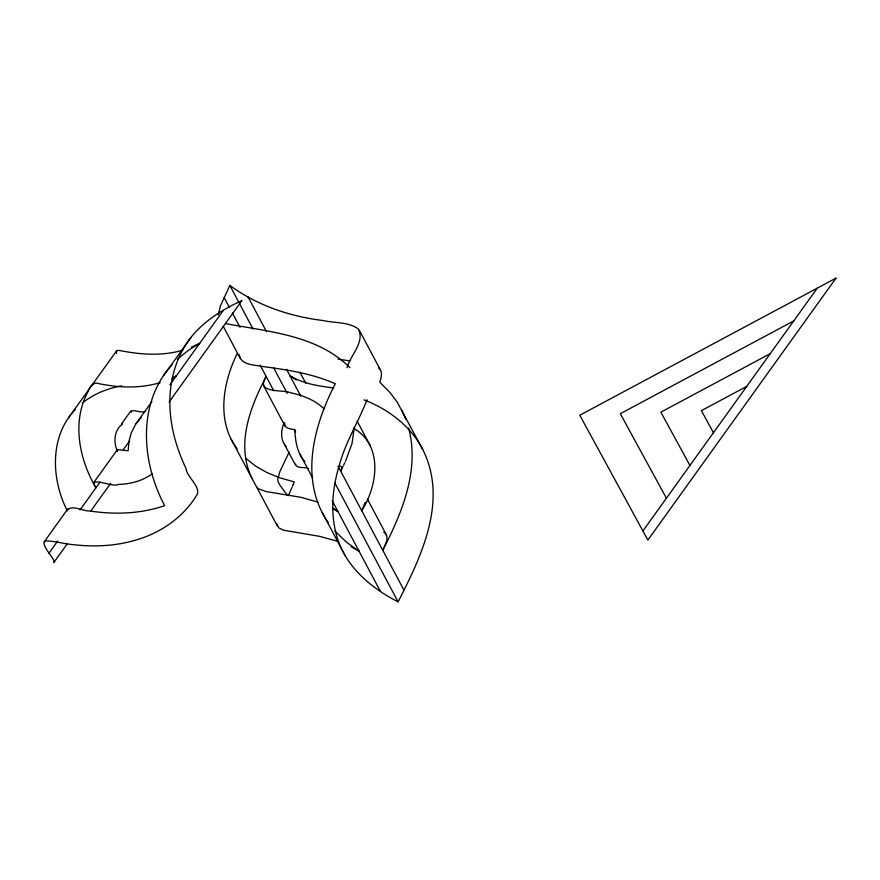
<?xml version="1.0" encoding="UTF-8"?>
<svg xmlns="http://www.w3.org/2000/svg" width="880" height="880" viewBox="0 0 880 880"><rect width="100%" height="100%" fill="white"/><g stroke="black" fill="none" stroke-linecap="round" stroke-linejoin="round"><path stroke-width="1.32" d="M354.211 428.087L351.978 443.707L345.499 461.241M218.295 314.897L220.363 306.02L229.834 285.417C257.07 305.437 289.663 316.448 322.96 320.507C334.543 323.246 348.282 321.629 358.303 328.966C365.288 341.957 350.141 355.685 346.962 367.763M284.658 422.873C283.547 428.406 290.675 428.989 294.536 429.594M295.559 464.178C296.56 469.205 304.92 466.444 308.561 468.633M169.125 401.973L241.967 300.542C218.009 311.487 194.359 327.074 182.061 351.164C172.469 369.083 168.839 389.807 170.115 410.003C171.347 430.32 177.254 450.153 186.01 468.468C186.373 476.619 202.378 487.861 196.46 495.583C183.106 517.44 160.655 532.851 136.246 539.968C115.951 546.051 94.369 547.107 73.392 544.665C64.141 543.939 55.11 541.101 45.837 540.837C38.434 543.411 56.837 560.549 53.845 562.474L67.452 543.532M152.515 473.594C142.659 480.953 130.24 484.22 118.063 484.418C113.938 488.136 88.759 475.574 95.26 486.684M145.574 411.202C142.714 414.04 130.504 408.023 131.351 412.236M366.982 399.74C358.974 420.871 346.577 440.176 340.263 462.022C333.322 483.769 330.198 507.276 335.203 529.793C341.649 563.079 369.072 587.191 398.09 601.854C420.981 557.172 447.04 503.052 424.49 453.145C413.083 427.746 389.521 409.706 364.023 399.85M365.244 502.227L361.724 510.73C377.762 485.793 383.372 444.939 353.364 428.175M239.338 354.915C240.845 365.2 254.045 364.705 262.086 366.454C286.99 369.732 312.202 373.483 335.324 383.801C313.423 425.667 298.991 480.744 328.35 522.72M293.084 484.715L294.195 481.877L279.917 477.851L267.179 472.659L255.838 466.246L245.718 458.304M284.141 422.719C280.742 430.43 280.17 440.572 286.528 446.974M292.952 485.045L292.556 486.024M292.083 487.157L288.277 495.759M237.182 353.54C222.882 382.701 216.161 421.256 237.215 448.888M289.102 452.254L279.95 471.449L277.75 479.226L278.091 481.8L279.928 485.21L287.276 495.22M344.861 462.605L343.673 465.069M343.134 466.18C336.963 476.916 344.96 467.148 340.109 466.081M182.721 350.174C162.426 356.224 140.91 354.651 120.406 350.669C118.371 349.844 114.972 350.801 116.611 353.441M170.973 365.937C136.906 404.415 141.779 462.803 164.67 505.648C140.811 513.865 114.972 514.767 90.167 511.038C83.127 511.401 72.259 504.438 67.529 510.114M141.306 417.23L135.674 424.204L131.483 432.366L128.986 441.221L128.117 450.791L117.403 449.603L93.687 482.647M75.526 409.277C49.379 436.018 51.106 479.303 67.32 510.851M68.728 417.516L116.479 351.032M121.583 423.841L130.933 410.806M44.077 542.025L68.035 508.585M48.873 553.344L57.662 541.101M80.058 509.916L100.056 482.075M123.255 449.779L129.657 440.869M169.928 384.78L223.234 310.563M90.673 511.203L110.682 483.34M642.906 530.948L817.267 288.167M163.537 375.617L191.191 337.183M136.114 423.544L151.954 401.522M171.479 365.365L171.996 364.793M117.37 449.636L117.48 451.363M177.342 359.337L177.892 358.82M178.453 358.292L189.233 349.701L199.716 343.31L191.378 347.193M82.291 403.084C93.588 393.965 107.459 388.377 121.693 385.88M122.639 423.918C114.136 429.935 113.245 442.079 117.359 450.956M172.051 378.543L176.209 376.046L172.744 377.795M793.749 320.903L620.312 413.699L666.413 498.201M770.231 353.65L660.858 412.17L689.931 465.465M746.724 386.386L701.393 410.641L713.449 432.718M160.149 382.635C145.299 387.09 129.514 387.871 114.169 386.089C109.23 385.528 104.335 384.659 99.44 383.801C93.313 381.15 89.804 386.76 87.78 392.029C71.599 422.389 79.365 459.426 95.898 487.861M350.075 360.921L338.107 359.183M294.789 429.638C295.24 440.011 296.945 453.134 304.92 461.703M333.718 388.025C318.67 385.968 303.039 383.856 289.905 375.65L296.263 379.984M225.555 323.565C268.532 331.782 316.987 334.862 349.921 367.653M338.745 541.629L319.803 536.382L283.547 530.222L278.696 527.802L276.837 524.062M317.944 502.139L300.872 497.288L266.255 491.579L258.39 488.829L256.377 486.596L231.33 439.483M350.988 546.733L359.051 551.177L346.654 542.366L334.763 530.904M332.981 508.739L338.019 511.632L332.53 507.749M383.735 532.136C390.478 536.305 384.956 545.017 382.756 550.286C401.885 513.084 419.881 470.393 408.65 427.999M378.697 367.928C383.031 371.393 381.414 377.729 379.742 382.129L390.247 392.799L397.309 402.336L422.719 449.493M324.126 408.881C315.172 400.191 303.171 395.461 291.148 392.887C282.601 389.158 254.749 393.987 266.189 376.541C250.074 407.143 235.455 445.082 252.153 478.61M359.37 330.341L380.391 369.875M357.126 421.047L370.447 446.094M299.915 372.207L305.723 383.097M247.841 296.538L266.53 331.694M286.506 369.259L300.74 396.022M338.063 466.224L403.788 589.842M229.834 285.417L253.044 329.065M273.669 367.862L287.21 393.327M334.906 483.043L398.09 601.854M224.125 297.44L229.284 307.131M232.408 313.016L240.064 327.404M260.216 365.31L273.746 390.753M294.371 429.539L295.658 431.97M332.277 500.841L380.072 590.733M299.937 454.102L312.598 477.884M322.234 512.578L345.499 556.204M284.372 444.224L295.537 465.212M367.345 498.96L386.65 535.348M263.736 385.968L285.054 426.118M223.234 326.282L240.383 358.633M256.641 487.058L277.607 526.493M401.742 410.036L405.922 419.507M836 278.146L647.878 540.078L579.777 415.228L836 278.146"/></g></svg>
